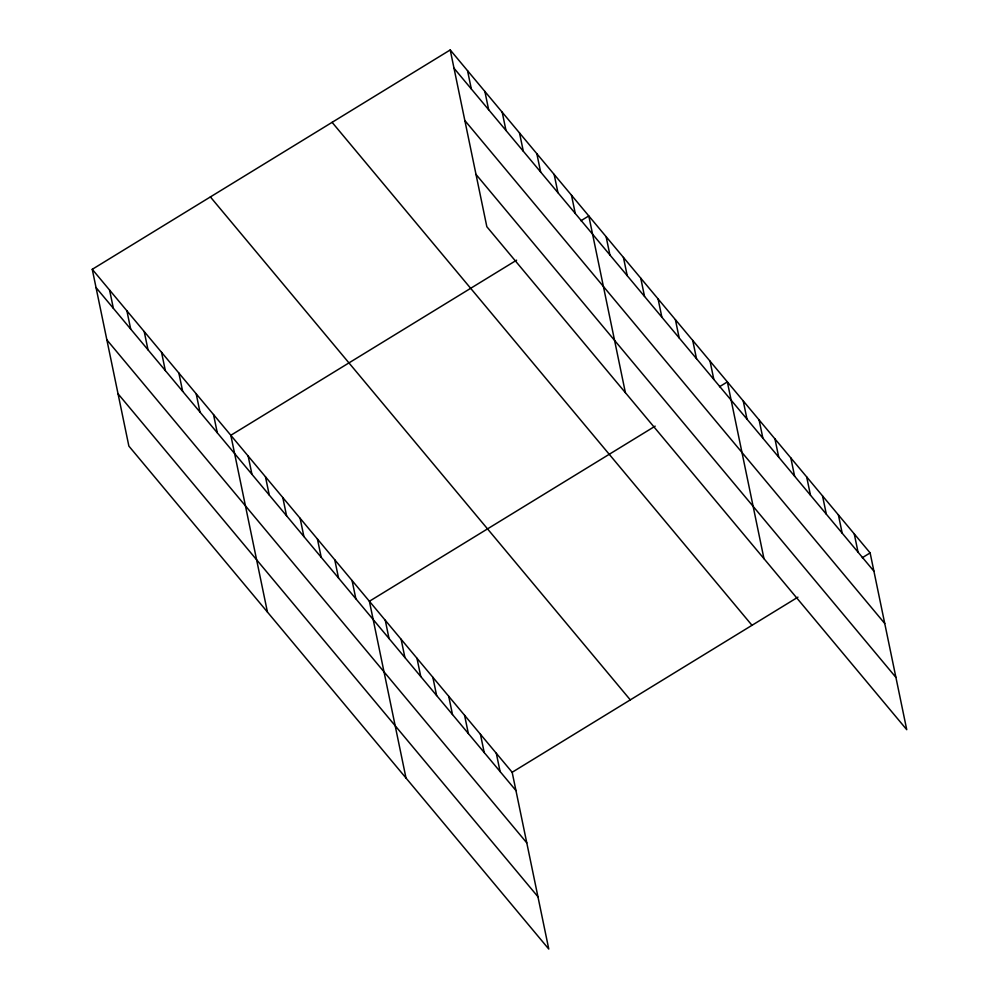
<?xml version="1.0" encoding="UTF-8"?>
<svg xmlns="http://www.w3.org/2000/svg" width="999" height="999" viewBox="0 0 999 999"><rect width="100%" height="100%" fill="white"/><g stroke="black" fill="none" stroke-linecap="round" stroke-linejoin="round"><path stroke-width="1.5" d="M92.258 269.318L512.162 772.277L548.776 949.05L128.871 446.091L92.258 269.318L450.224 49.95L870.129 552.909L906.742 729.682L486.838 226.723L450.224 49.95M516.608 260.165L230.831 435.289L267.432 612.062M580.918 220.754L588.798 215.934L625.399 392.707M655.169 426.148L369.393 601.273L406.006 778.046M719.492 386.738L727.359 381.905L763.973 558.678M512.162 772.277L797.939 597.152M862.262 557.742L870.129 552.909M454.008 68.219L873.913 571.178M464.847 120.517L884.752 623.488M476.011 174.413L895.903 677.384M332.105 122.34L751.997 625.299M210.389 196.928L630.294 699.887M96.041 287.575L515.946 790.546M106.881 339.885L526.773 842.844M118.032 393.781L537.937 896.74M854.27 533.916L858.054 552.172M838.411 514.91L842.182 533.179M822.539 495.916L826.323 514.173M806.68 476.91L810.464 495.179M790.821 457.904L794.605 476.173M774.949 438.911L778.733 457.167M759.09 419.905L762.874 438.174M743.231 400.911L747.015 419.168M710.039 361.163L713.823 379.42M692.719 340.409L696.503 358.678M675.399 319.668L679.183 337.924M658.079 298.913L661.862 317.183M640.759 278.172L644.542 296.428M623.438 257.417L627.222 275.687M606.118 236.676L609.902 254.945M571.478 195.18L575.262 213.449M554.158 174.438L557.942 192.695M536.838 153.684L540.621 171.953M519.517 132.942L523.301 151.199M502.197 112.188L505.981 130.457M484.877 91.446L488.648 109.703M467.544 70.692L471.328 88.961M496.303 753.271L500.087 771.54M480.432 734.277L484.215 752.534M464.572 715.272L468.356 733.541M448.713 696.278L452.497 714.535M432.842 677.272L436.625 695.541M416.983 658.266L420.766 676.535M401.123 639.273L404.907 657.542M385.264 620.267L389.036 638.536M352.073 580.519L355.856 598.788M334.752 559.777L338.536 578.034M317.432 539.023L321.216 557.292M300.112 518.281L303.896 536.55M282.792 497.539L286.576 515.796M265.472 476.785L269.255 495.054M248.152 456.043L251.935 474.3M213.511 414.548L217.295 432.804M196.191 393.793L199.975 412.063M178.871 373.052L182.642 391.308M161.538 352.297L165.322 370.567M144.218 331.556L148.002 349.825M126.898 310.814L130.682 329.071M109.578 290.06L113.362 308.329"/></g></svg>
